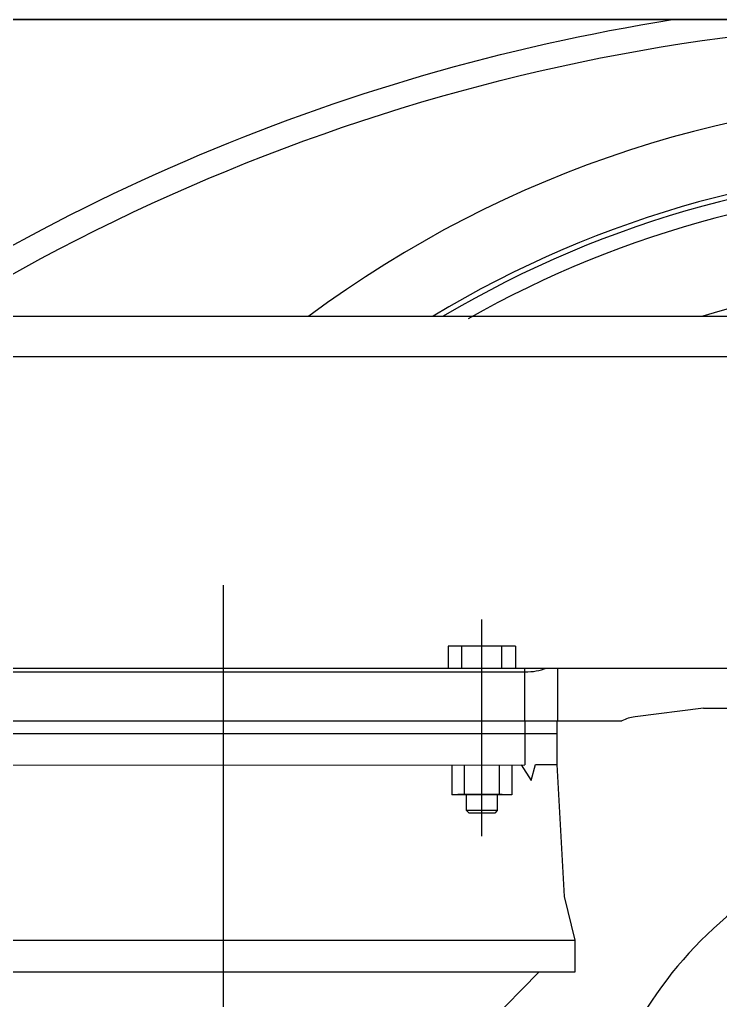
# Model space of a CAD drawing. Extents: x 39751 to 116307, y -36149 to -14965.
# Drawn here: x 69514.8 to 69793.7, y -20790.2 to -20400 of the extents above; entities that cross this region are included whole.
import ezdxf

# ---------------------------------------------------------------- set-up
doc = ezdxf.new("R2010")
doc.units = 0
doc.header["$LTSCALE"] = 1500
doc.linetypes.add('CENTER2', pattern=[0.72, 0.6, -0.05, 0.02, -0.05])
doc.linetypes.add('DASHED', pattern=[0.35, 0.3, -0.05])
for name, color, linetype in [('01', 7, 'Continuous'), ('confine7', 4, 'CENTER2'), ('confinea', 3, 'Continuous')]:
    doc.layers.add(name, color=color, linetype=linetype)
doc.layers.add('AM_0', color=7, linetype='Continuous', lineweight=30)

# ---------------------------------------------------------------- blocks, each defined once
blk = doc.blocks.new('A$C4E333B14')
at = {"layer": '01'}
for p, q in [((150.67, 904.75), (953.17, 904.75)), ((166.67, 888.75), (953.17, 888.75)), ((432.75, 773.51), (406, 773.51)), ((406, 773.51), (406, 764.7)), ((411.33, 773.51), (411.33, 764.55)), ((427.42, 764.55), (427.42, 773.51)), ((432.75, 773.51), (432.75, 764.7)), ((150.67, 764.75), (530.89, 764.75)), ((166.51, 764.7), (476.15, 764.7)), ((166.51, 764.7), (476.15, 764.7)), ((202.67, 763.25), (436.67, 763.25)), ((436.54, 743.75), (436.54, 764.75)), ((449.67, 743.75), (449.67, 764.75)), ((507.67, 748.75), (480.37, 745.4)), ((507.67, 748.75), (525.7, 748.75)), ((150.67, 743.75), (470.99, 743.75)), ((150.67, 743.75), (475.15, 743.75)), ((436.51, 743.75), (436.51, 726.29)), ((449.21, 743.75), (449.21, 726.45)), ((184.67, 738.67), (449.21, 738.67)), ((197.94, 726.13), (436.51, 726.29)), ((407.46, 726.14), (407.46, 714.39)), ((412.4, 726.13), (412.4, 714.39)), ((426.35, 726.13), (426.35, 714.39)), ((431.29, 726.14), (431.29, 714.39)), ((435.08, 726.29), (439.01, 720.07)), ((439.01, 720.07), (440.79, 726.45)), ((439.01, 720.07), (440.79, 726.45)), ((440.79, 726.45), (449.21, 726.45)), ((449.21, 726.45), (452.22, 673.91)), ((431.29, 714.39), (407.46, 714.39)), ((409.83, 714.55), (427.46, 714.55)), ((413.34, 708.07), (413.34, 714.39)), ((425.56, 714.39), (425.56, 708.07)), ((425.56, 708.07), (413.34, 708.07)), ((414.34, 707.07), (413.34, 708.07)), ((424.56, 707.07), (414.34, 707.07)), ((425.56, 708.07), (424.56, 707.07)), ((452.22, 673.91), (456.35, 656.45)), ((176.82, 656.45), (456.35, 656.45)), ((456.35, 656.45), (456.35, 643.75)), ((456.35, 643.75), (176.82, 643.75)), ((420.97, 622.35), (442.06, 643.75))]:
    blk.add_line(p, q, dxfattribs=at)
for centre, radius, start, end in [((616.67, 546.61), 446.21, 53.3821, 126.6179), ((616.67, 546.61), 418.58, 58.5646, 121.1719), ((616.67, 546.61), 416.51, 59.3021, 120.6979), ((616.67, 546.61), 410.63, 60.7117, 119.5723), ((616.67, 546.61), 374.44, 73.0314, 106.9686), ((436.67, 788.25), 25, 270, 289.9484), ((482.2, 730.51), 15, 97, 118.0389), ((616.67, 546.61), 155.43, 128.6752, 169.4846), ((616.67, 546.61), 128.77, 121.8546, 172.4509), ((616.67, 546.61), 446.21, 167.4257, 342.618)]:
    blk.add_arc(centre, radius, start, end, dxfattribs=at)
at = {"layer": 'confine7'}
for p, q in [((316.59, 411.26), (316.59, 797.71)), ((419.37, 697.84), (419.37, 784.15))]:
    blk.add_line(p, q, dxfattribs=at)
blk = doc.blocks.new('A$C10C21AE5')
at = {"color": 7}
for radius, start, end in [(800, 52.33186, 90.00001), (810, 52.33183, 80.98757)]:
    blk.add_arc((0, -414), radius, start, end, dxfattribs=at)
at = {"color": 7, "linetype": 'DASHED'}
for end in [80.98755, 80.98754, 80.98755]:
    blk.add_arc((0, -414), 810, 52.33186, end, dxfattribs=at)
at = {"layer": 'AM_0'}
blk.add_line((0, 386), (1327.66, 386), dxfattribs=at)

msp = doc.modelspace()

# ---------------------------------------------------------------- linework, layer by layer
msp.add_line((67975.67, -20400.01), (90015.67, -20400.01))

# ---------------------------------------------------------------- block references
at = {"layer": 'AM_0', "xscale": -1}
msp.add_blockref('A$C10C21AE5', (69901.54, -20786.01), dxfattribs=at)
at = {"layer": 'confinea'}
msp.add_blockref('A$C4E333B14', (69279.37, -21422.77), dxfattribs=at)

doc.saveas('drawing.dxf')
